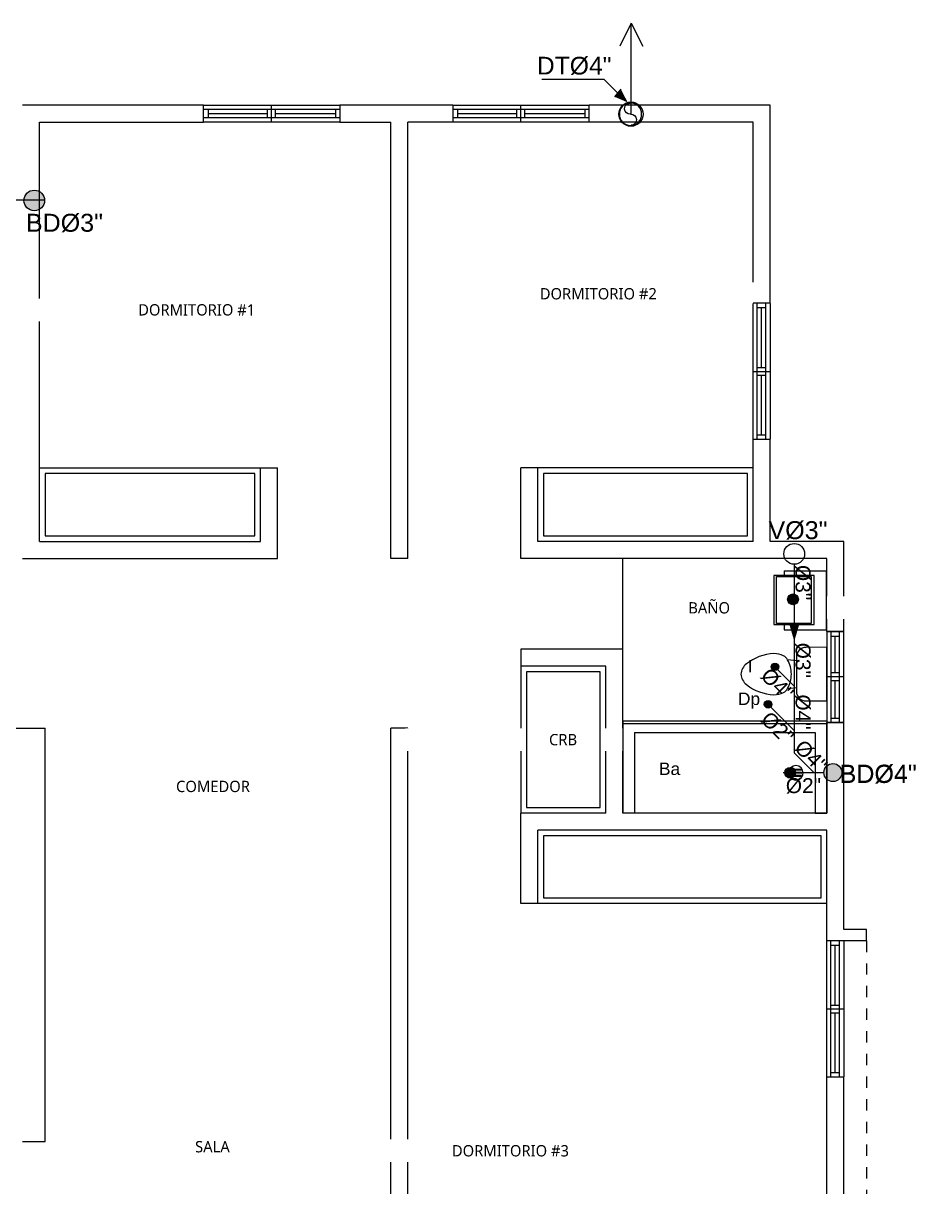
# Model space of a CAD drawing. Header units: feet. Extents: x 1019 to 2236, y -546 to 122.
# Drawn here: x 1094.51 to 1102.39, y 27.31 to 37.59 of the extents above; entities that cross this region are included whole.
import ezdxf

# ---------------------------------------------------------------- set-up
doc = ezdxf.new("R2010")
doc.units = ezdxf.units.FT
doc.header["$LTSCALE"] = 0.05
doc.header["$MEASUREMENT"] = 0
doc.linetypes.add('HIDDEN', pattern=[9.525, 6.35, -3.175])
for name, color, linetype, lineweight in [('A-GENM', 8, 'Continuous', 9), ('A-WALL', 7, 'Continuous', 25), ('closet', 8, 'Continuous', 5), ('I-FURN', 8, 'Continuous', 0), ('P-SANR-FIXT', 8, 'Continuous', 9)]:
    doc.layers.add(name, color=color, linetype=linetype, lineweight=lineweight)
for name, color, linetype in [('AGUASNEGRAS', 4, 'Continuous'), ('ANNDTTEXT', 2, 'Continuous'), ('columna', 9, 'Continuous'), ('PERT-VENT', 8, 'Continuous'), ('PISO', 8, 'Continuous'), ('TEXTO', 2, 'Continuous'), ('TEXXT', 2, 'Continuous'), ('TXT', 2, 'Continuous'), ('VUELO', 8, 'HIDDEN')]:
    doc.layers.add(name, color=color, linetype=linetype)
doc.styles.add('ads', font='trebuc.ttf', dxfattribs={"height": 0.14})
doc.styles.add('DAMIAN', font='arial.ttf', dxfattribs={"height": 0.12})

# ---------------------------------------------------------------- blocks, each defined once
blk = doc.blocks.new('bath_sink_6127 - bath_sink_6127-V2-Nivel 1')
at = {"layer": 'I-FURN'}
for p, q in [((0.293, 0.297), (-0.127, 0.297)), ((-0.127, 0.297), (-0.127, -0.29)), ((0.395, 0.244), (-0.005, 0.244)), ((-0.005, 0.244), (-0.005, -0.245)), ((0.025, -0.234), (0.025, 0.233)), ((0.025, 0.233), (0.369, 0.233)), ((0.293, 0.244), (0.293, 0.297)), ((0.369, 0.233), (0.369, -0.234)), ((0.395, -0.245), (0.395, 0.244)), ((0.293, -0.29), (-0.127, -0.29)), ((-0.005, -0.245), (0.395, -0.245)), ((0.369, -0.234), (0.025, -0.234)), ((0.293, -0.29), (0.293, -0.245))]:
    blk.add_line(p, q, dxfattribs=at)
blk = doc.blocks.new('Toilet_-_Tank_-_3D_4840 - 17_ High_ Seat Not Visible-536545-Nivel 1')
at = {"layer": 'P-SANR-FIXT'}
for p, q in [((0.248, 0.489), (-0.248, 0.489)), ((-0.248, 0.489), (-0.248, 0.298)), ((0.248, 0.298), (0.248, 0.489)), ((-0.159, 0.21), (-0.123, 0.21)), ((-0.123, 0.21), (-0.132, 0.127)), ((-0.123, 0.21), (0.123, 0.21)), ((0.132, 0.127), (0.123, 0.21)), ((0.123, 0.21), (0.159, 0.21))]:
    blk.add_line(p, q, dxfattribs=at)
for centre, radius, start, end in [((-0.159, 0.298), 0.0889, 180, 270), ((0.159, 0.298), 0.0889, 270, 360), ((-0.083, 0.041), 0.0995, 119.8981, 151.0596), ((0, -0.104), 0.266, 90.1019, 119.8981), ((0, -0.104), 0.266, 60.1019, 89.8981), ((0.083, 0.041), 0.0995, 28.9404, 60.1019), ((-0.023, 0.008), 0.167, 151.0596, 182.709), ((0.023, 0.008), 0.167, 357.291, 28.9404), ((0.25, 0.021), 0.441, 182.709, 218.5058), ((-0.25, 0.021), 0.441, 321.4942, 357.291), ((0.011, -0.169), 0.136, 218.5058, 265.219), ((-0.011, -0.169), 0.136, 274.781, 321.4942)]:
    blk.add_arc(centre, radius, start, end, dxfattribs=at)
blk = doc.blocks.new('A$C59FC24C1')
at = {"layer": 'PERT-VENT', "extrusion": (-2.36783e-12, 8.94772e-16, -1)}
for p, q in [((0, 0), (0, 1.2)), ((0.038, 1.2), (0.038, 0)), ((0.038, 1.165), (0.113, 1.165)), ((0.038, 1.165), (0.113, 1.165)), ((0.075, 1.165), (0.075, 0.635)), ((0.113, 1.2), (0.113, 0)), ((0.15, 1.2), (0.15, 0)), ((0.113, 0.635), (0.038, 0.635)), ((0.15, 0.6), (0, 0.6)), ((0.113, 0.565), (0.038, 0.565)), ((0.075, 0.565), (0.075, 0.04)), ((0.038, 0.04), (0.113, 0.04))]:
    blk.add_line(p, q, dxfattribs=at)
blk = doc.blocks.new('A$C5F285EFA')
at = {"layer": 'P-SANR-FIXT'}
for p, q in [((0, 0.813), (1.8, 0.813)), ((0, 0.813), (0.001, 0.001)), ((1.8, 0.787), (0, 0.787)), ((1.8, 0.813), (1.8, 0)), ((0.102, 0.711), (1.698, 0.711)), ((0.102, 0.711), (0.102, 0)), ((1.698, 0.711), (1.699, 0)), ((1.484, 0.387), (1.573, 0.387)), ((1.573, 0.378), (1.484, 0.378)), ((1.484, 0.36), (1.573, 0.36)), ((1.573, 0.351), (1.484, 0.351)), ((1.484, 0.333), (1.573, 0.333)), ((1.573, 0.324), (1.484, 0.324)), ((1.699, 0), (0.001, 0)), ((1.699, 0), (1.8, 0))]:
    blk.add_line(p, q, dxfattribs=at)
for centre, radius, start, end in [((1.528, 0.355), 0.0635, 0.0472, 180.0472), ((1.528, 0.355), 0.0635, 0.0472, 180.0472), ((1.528, 0.355), 0.0635, 180.0472, 0.0472), ((1.528, 0.355), 0.0635, 180.0472, 0.0472), ((1.484, 0.383), 0.00444, 90.0472, 270.0472), ((1.484, 0.355), 0.00444, 90.0472, 270.0472), ((1.484, 0.328), 0.00444, 90.0472, 270.0472), ((1.573, 0.383), 0.00444, 270.0472, 90.0472), ((1.573, 0.355), 0.00444, 270.0472, 90.0472), ((1.573, 0.328), 0.00444, 270.0472, 90.0472)]:
    blk.add_arc(centre, radius, start, end, dxfattribs=at)
blk = doc.blocks.new('A$C206B62E9')
at = {"color": 2}
blk.add_circle((0.125, 0.125), 0.125, dxfattribs=at)
for centre, start, end in [((0.063, 0.129), 356.4536, 176.4536), ((0.187, 0.121), 176.4536, 356.4536)]:
    blk.add_arc(centre, 0.0625, start, end, dxfattribs=at)
blk = doc.blocks.new('A$C012446DC')
at = {"layer": 'PISO'}
h = blk.add_hatch(dxfattribs=at)
h.set_pattern_fill('ANSI31', color=256, scale=0.008571, angle=180)
h.set_pattern_definition([(225, (206536.064322, 1154820.960068), (0.0192434059784, -0.0192434059784), [])])
h.paths.add_polyline_path([(0, 0), (0.2, 0), (0.2, 0.2), (0, 0.2)])
at = {"layer": 'columna'}
blk.add_lwpolyline([(0.2, 0.2), (0, 0.2), (0, 0), (0.2, 0)], close=True, dxfattribs=at)
blk = doc.blocks.new('A$C387E0859')
for p in [(0, 8.7), (3.2, 8.7), (0, 0), (3.2, 0), (6, 0), (9.2, 0)]:
    blk.add_blockref('A$C012446DC', p)

msp = doc.modelspace()

# ---------------------------------------------------------------- hatches: boundary and pattern name
at = {"layer": 'AGUASNEGRAS', "ltscale": 3}
h = msp.add_hatch(color=256, dxfattribs=at)
h.dxf.hatch_style = 1
edge = h.paths.add_edge_path()
edge.add_arc((1094.603, 36.021), 0.091, 0, 360)
at = {"layer": 'AGUASNEGRAS'}
msp.add_hatch(color=256, dxfattribs=at).paths.add_polyline_path([(1101.347, 32.271), (1101.313, 32.151), (1101.278, 32.271)])
at = {"layer": 'AGUASNEGRAS', "ltscale": 3}
h = msp.add_hatch(color=256, dxfattribs=at)
h.dxf.hatch_style = 1
edge = h.paths.add_edge_path()
edge.add_arc((1101.143, 31.903), 0.0332, 0, 360)
h = msp.add_hatch(color=256, dxfattribs=at)
h.dxf.hatch_style = 1
edge = h.paths.add_edge_path()
edge.add_arc((1101.082, 31.572), 0.0332, 90, 450)
h = msp.add_hatch(color=256, dxfattribs=at)
h.dxf.hatch_style = 1
edge = h.paths.add_edge_path()
edge.add_arc((1101.654, 30.969), 0.0795, 0, 360)
h = msp.add_hatch(color=256, dxfattribs=at)
h.dxf.hatch_style = 1
edge = h.paths.add_edge_path()
edge.add_arc((1101.278, 30.968), 0.0474, 90, 450)
at = {"layer": 'TEXTO'}
msp.add_hatch(color=2, dxfattribs=at).paths.add_polyline_path([(1099.843, 36.886), (1099.725, 36.937), (1099.782, 37.003)])
msp.add_hatch(color=2, dxfattribs=at).paths.add_polyline_path([(1099.843, 36.886), (1099.725, 36.937), (1099.782, 37.003)])

# ---------------------------------------------------------------- linework, layer by layer
at = {"layer": 'A-GENM'}
msp.add_line((1094.7, 31.362), (1094.7, 31.362), dxfattribs=at)
at = {"layer": 'A-WALL'}
for p, q in [((1096.097, 36.862), (1094.5, 36.862)), ((1098.3, 36.862), (1097.3, 36.862)), ((1101.1, 36.862), (1099.503, 36.862)), ((1101.1, 35.115), (1101.1, 36.862)), ((1094.65, 33.009), (1094.65, 36.712)), ((1094.65, 36.712), (1096.097, 36.712)), ((1097.3, 36.712), (1097.75, 36.712)), ((1097.75, 32.859), (1097.75, 36.712)), ((1097.9, 32.859), (1097.9, 36.712)), ((1098.3, 36.712), (1097.9, 36.712)), ((1100.95, 36.712), (1099.503, 36.712)), ((1100.95, 35.115), (1100.95, 36.712)), ((1100.95, 33.009), (1100.95, 33.912)), ((1101.1, 33.009), (1101.1, 33.912)), ((1096.6, 33.009), (1096.6, 33.659)), ((1096.6, 33.659), (1096.75, 33.659)), ((1096.75, 32.859), (1096.75, 33.659)), ((1098.9, 32.859), (1098.9, 33.659)), ((1099.05, 33.659), (1098.9, 33.659)), ((1099.05, 33.009), (1099.05, 33.659)), ((1094.65, 33.009), (1096.6, 33.009)), ((1100.95, 33.009), (1099.05, 33.009)), ((1101.75, 33.009), (1101.1, 33.009)), ((1101.75, 32.215), (1101.75, 33.009)), ((1094.5, 32.859), (1096.75, 32.859)), ((1097.9, 32.859), (1097.75, 32.859)), ((1101.6, 32.859), (1098.9, 32.859)), ((1101.6, 32.215), (1101.6, 32.859)), ((1099.8, 32.059), (1098.9, 32.059)), ((1098.9, 32.059), (1098.9, 31.909)), ((1099.8, 30.612), (1099.8, 32.059)), ((1099.65, 31.909), (1098.9, 31.909)), ((1099.65, 30.612), (1099.65, 31.909)), ((1091.9, 31.362), (1094.7, 31.362)), ((1094.7, 27.712), (1094.7, 31.362)), ((1097.75, 26.712), (1097.75, 31.362)), ((1097.9, 31.362), (1097.75, 31.362)), ((1097.9, 25.862), (1097.9, 31.362)), ((1101.6, 30.612), (1101.6, 31.412)), ((1101.75, 29.585), (1101.75, 31.412)), ((1098.9, 29.812), (1098.9, 30.612)), ((1099.65, 30.612), (1098.9, 30.612)), ((1101.6, 30.612), (1099.8, 30.612)), ((1099.05, 29.812), (1099.05, 30.462)), ((1101.6, 30.462), (1099.05, 30.462)), ((1101.6, 29.485), (1101.6, 30.462)), ((1099.05, 29.812), (1098.9, 29.812)), ((1101.95, 29.485), (1101.95, 29.585)), ((1101.6, 25.862), (1101.6, 28.282)), ((1101.75, 25.712), (1101.75, 28.282)), ((1094.5, 27.712), (1094.7, 27.712))]:
    msp.add_line(p, q, dxfattribs=at)
at = {"layer": 'A-WALL', "extrusion": (-6.28888e-16, -1.94037e-15, -1)}
for p, q in [((1096.097, 36.712), (1096.097, 36.862)), ((1097.3, 36.862), (1097.3, 36.712))]:
    msp.add_line(p, q, dxfattribs=at)
at = {"layer": 'A-WALL', "extrusion": (6.10446e-16, -1.94037e-15, -1)}
for p, q in [((1098.3, 36.862), (1098.3, 36.712)), ((1099.503, 36.712), (1099.503, 36.862))]:
    msp.add_line(p, q, dxfattribs=at)
at = {"layer": 'A-WALL', "extrusion": (-5.65398e-18, -1.31713e-15, -1)}
for p, q in [((1100.95, 33.912), (1101.1, 33.912)), ((1101.75, 32.215), (1101.6, 32.215)), ((1101.6, 31.412), (1101.75, 31.412)), ((1101.6, 28.282), (1101.75, 28.282))]:
    msp.add_line(p, q, dxfattribs=at)
at = {"layer": 'A-WALL', "extrusion": (-1.27878e-17, -1.31713e-15, -1)}
for p, q in [((1101.6, 32.215), (1101.75, 32.215)), ((1101.75, 31.412), (1101.6, 31.412))]:
    msp.add_line(p, q, dxfattribs=at)
at = {"layer": 'A-WALL', "extrusion": (1.27878e-17, -1.31713e-15, -1)}
for p, q in [((1101.95, 29.485), (1101.6, 29.485)), ((1101.95, 29.585), (1101.75, 29.585))]:
    msp.add_line(p, q, dxfattribs=at)
at = {"layer": 'AGUASNEGRAS', "ltscale": 3}
for p, q in [((1094.7, 36.023), (1091.893, 36.023)), ((1101.313, 31.733), (1101.119, 31.926)), ((1101.313, 31.341), (1101.059, 31.595)), ((1101.313, 31.144), (1101.49, 30.966)), ((1101.575, 30.966), (1101.215, 30.966))]:
    msp.add_line(p, q, dxfattribs=at)
at = {"layer": 'AGUASNEGRAS'}
for points in [[(1101.278, 32.271), (1101.347, 32.271), (1101.313, 32.151)], [(1101.278, 32.271), (1101.313, 32.151)]]:
    msp.add_lwpolyline(points, dxfattribs=at)
at = {"layer": 'AGUASNEGRAS', "ltscale": 3}
for centre, radius in [((1094.603, 36.021), 0.091), ((1101.313, 32.9), 0.092), ((1101.143, 31.903), 0.0332), ((1101.082, 31.572), 0.0332), ((1101.654, 30.969), 0.0795), ((1101.278, 30.968), 0.0474)]:
    msp.add_circle(centre, radius, dxfattribs=at)
at = {"layer": 'ANNDTTEXT', "ltscale": 0.5}
msp.add_circle((1099.871, 36.783), 0.107, dxfattribs=at)
msp.add_circle((1099.871, 36.783), 0.107, dxfattribs=at)
at = {"layer": 'closet'}
for p, q in [((1094.65, 33.659), (1096.6, 33.659)), ((1100.95, 33.659), (1099.05, 33.659)), ((1098.9, 31.909), (1098.9, 30.612)), ((1101.6, 29.812), (1099.05, 29.812))]:
    msp.add_line(p, q, dxfattribs=at)
for points in [[(1094.7, 33.059), (1096.55, 33.059), (1096.55, 33.609), (1094.7, 33.609)], [(1099.1, 33.059), (1100.9, 33.059), (1100.9, 33.609), (1099.1, 33.609)], [(1099.1, 29.862), (1101.55, 29.862), (1101.55, 30.412), (1099.1, 30.412)]]:
    msp.add_lwpolyline(points, close=True, dxfattribs=at)
at = {"layer": 'PERT-VENT', "extrusion": (-2.36783e-12, -8.94772e-16, -1)}
for p, q in [((1101.6, 32.215), (1101.6, 31.415)), ((1101.638, 31.415), (1101.638, 32.215)), ((1101.638, 32.174), (1101.713, 32.174)), ((1101.675, 31.85), (1101.675, 32.174)), ((1101.713, 31.415), (1101.713, 32.215)), ((1101.75, 31.415), (1101.75, 32.215)), ((1101.713, 31.85), (1101.638, 31.85)), ((1101.75, 31.815), (1101.6, 31.815)), ((1101.713, 31.78), (1101.638, 31.78)), ((1101.675, 31.45), (1101.675, 31.78)), ((1101.638, 31.45), (1101.713, 31.45)), ((1101.638, 31.45), (1101.713, 31.45))]:
    msp.add_line(p, q, dxfattribs=at)
at = {"layer": 'TEXTO', "color": 2}
for p, q in [((1099.874, 37.585), (1099.772, 37.383)), ((1099.874, 36.782), (1099.874, 37.585)), ((1099.874, 37.585), (1099.975, 37.383)), ((1099.634, 37.088), (1099.083, 37.089)), ((1099.634, 37.088), (1099.083, 37.089)), ((1099.753, 36.971), (1099.634, 37.088)), ((1099.753, 36.971), (1099.634, 37.088)), ((1099.782, 37.003), (1099.725, 36.937)), ((1099.782, 37.003), (1099.725, 36.937))]:
    msp.add_line(p, q, dxfattribs=at)
at = {"layer": 'VUELO', "ltscale": 0.02}
msp.add_line((1101.95, 29.485), (1101.95, 25.512), dxfattribs=at)

# ---------------------------------------------------------------- block references
for p, rotation in [((1096.097, 36.862), 270), ((1098.3, 36.862), 270), ((1101.75, 29.482), 180)]:
    msp.add_blockref('A$C59FC24C1', p, dxfattribs=dict(rotation=rotation))
at = {"layer": 'P-SANR-FIXT', "xscale": 0.9549011219916657, "yscale": 0.9549011219916657, "zscale": 0.9549011219916657, "rotation": 270.0471946921313}
msp.add_blockref('Toilet_-_Tank_-_3D_4840 - 17_ High_ Seat Not Visible-536545-Nivel 1', (1101.133, 31.838), dxfattribs=at)
at = {"layer": 'TEXTO', "color": 2, "xscale": -0.7874921249995218, "yscale": 0.7874921249995168, "zscale": 0.7874921249995168, "rotation": 269.9723624571136}
msp.add_blockref('A$C206B62E9', (1099.769, 36.684), dxfattribs=at)
msp.add_blockref('A$C206B62E9', (1099.769, 36.684), dxfattribs=at)

# ---------------------------------------------------------------- texts
at = {"layer": 'TEXXT', "style": 'DAMIAN'}
for s, insert, char_height, width, attachment_point, rotation in [(' DT%%C4"', (1099.699, 37.127), 0.156, 3.7752, 9, 359.9724), (' DT%%C4"', (1099.699, 37.127), 0.156, 3.7752, 9, 359.9724), (' %%C3"', (1101.457, 31.805), 0.132, 3.4848, 3, 270), (' %%C4"', (1101.321, 31.687), 0.132, 3.4848, 3, 315), (' %%C4"', (1101.457, 31.348), 0.132, 3.4848, 3, 270), (' %%C2"', (1101.322, 31.302), 0.132, 3.4848, 3, 315), (' %%C4"', (1101.618, 31.052), 0.132, 3.4848, 3, 315)]:
    msp.add_mtext(s, dxfattribs=dict(at, insert=insert, char_height=char_height, width=width, attachment_point=attachment_point, rotation=rotation))
at = {"layer": 'TEXXT', "attachment_point": 3, "style": 'DAMIAN'}
for s, insert, char_height, width in [(' BD%%C3"', (1095.21, 35.903), 0.1584, 4.18176), ('{\\fArial|b0|i0|c238|p34;V%%C}3{\\fArial|b0|i0|c238|p34;"}', (1101.607, 33.189), 0.1584, 4.18176), (' I', (1100.946, 31.963), 0.11, 2.904), (' Dp', (1101.012, 31.676, 1.752), 0.11, 2.904), (' Ba', (1100.306, 31.058), 0.11, 2.904), (' BD%%C4"', (1102.395, 31.039), 0.1584, 4.18176), (' BD%%C4"', (1102.395, 31.036), 0.1584, 4.18176), (' %%C2"', (1101.55, 30.92), 0.132, 3.4848)]:
    msp.add_mtext(s, dxfattribs=dict(at, insert=insert, char_height=char_height, width=width))
at = {"layer": 'TXT', "insert": (1096.181, 30.897), "char_height": 0.1, "width": 2.688, "attachment_point": 2, "style": 'ads', "bg_fill": 2}
msp.add_mtext('COMEDOR', dxfattribs=at)
at = {"layer": 'TXT', "insert": (1096.176, 27.716), "char_height": 0.1, "width": 2.688, "attachment_point": 2, "style": 'ads'}
msp.add_mtext('SALA', dxfattribs=at)

# ---------------------------------------------------------------- next in the draw order: texts
at = {"layer": 'TXT', "char_height": 0.1, "attachment_point": 2, "style": 'ads', "bg_fill": 2}
for s, insert, width in [('DORMITORIO #2', (1099.583, 35.247), 2.688), ('DORMITORIO #1', (1096.037, 35.105), 2.738), ('BAÑO', (1100.562, 32.474), 2.688), ('CRB', (1099.272, 31.31), 2.688), ('DORMITORIO #3', (1098.807, 27.68), 2.688)]:
    msp.add_mtext(s, dxfattribs=dict(at, insert=insert, width=width))

# ---------------------------------------------------------------- next in the draw order: hatches: boundary and pattern name
at = {"layer": 'AGUASNEGRAS', "ltscale": 3}
h = msp.add_hatch(color=256, dxfattribs=at)
h.dxf.hatch_style = 1
edge = h.paths.add_edge_path()
edge.add_arc((1101.302, 32.499), 0.0474, 0, 360)

# ---------------------------------------------------------------- next in the draw order: linework, layer by layer
at = {"layer": 'A-WALL', "extrusion": (-5.65398e-18, -1.31713e-15, -1)}
msp.add_line((1101.1, 35.115), (1100.95, 35.115), dxfattribs=at)
at = {"layer": 'AGUASNEGRAS', "ltscale": 3}
msp.add_line((1101.313, 32.808), (1101.313, 31.144), dxfattribs=at)
msp.add_circle((1101.302, 32.499), 0.0474, dxfattribs=at)
at = {"layer": 'closet'}
msp.add_line((1099.8, 32.059), (1099.8, 32.859), dxfattribs=at)
msp.add_lwpolyline([(1098.95, 30.662), (1099.6, 30.662), (1099.6, 31.859), (1098.95, 31.859)], close=True, dxfattribs=at)

# ---------------------------------------------------------------- next in the draw order: block references
for name, p in [('A$C387E0859', (1088.5, 26.562)), ('A$C5F285EFA', (1099.8, 30.612))]:
    msp.add_blockref(name, p)
at = {"rotation": 180}
msp.add_blockref('A$C59FC24C1', (1101.1, 35.112), dxfattribs=at)
at = {"layer": 'I-FURN', "xscale": 0.8877811220785607, "yscale": 0.8877811220785607, "zscale": 0.8877811220785607, "rotation": 180.0471946921292}
msp.add_blockref('bath_sink_6127 - bath_sink_6127-V2-Nivel 1', (1101.484, 32.493), dxfattribs=at)

# ---------------------------------------------------------------- next in the draw order: texts
at = {"layer": 'TEXXT', "insert": (1101.457, 32.491), "char_height": 0.132, "width": 3.4848, "attachment_point": 3, "rotation": 270, "style": 'DAMIAN'}
msp.add_mtext(' %%C3"', dxfattribs=at)

doc.saveas('drawing.dxf')
